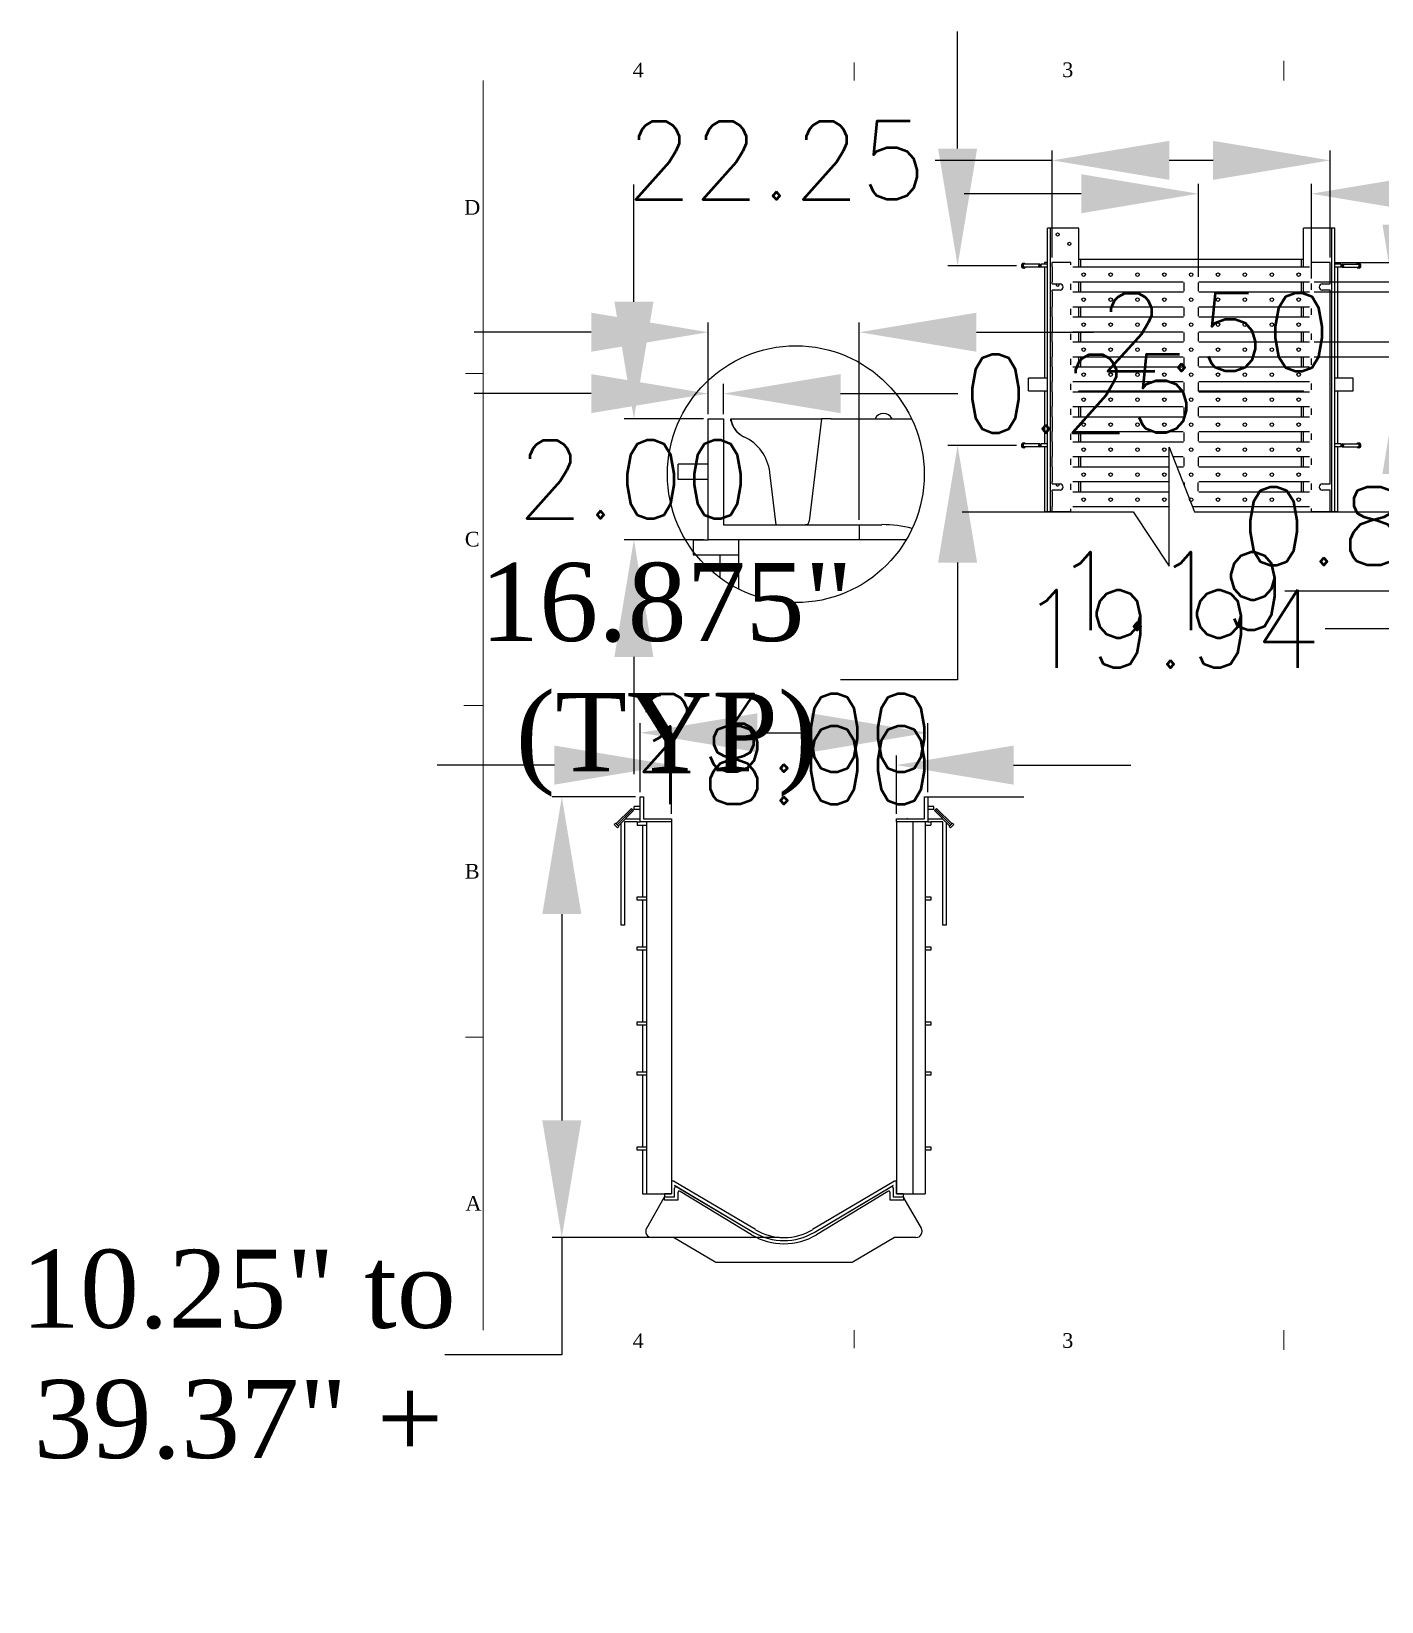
# Paper-space layout 'Layout1' of a CAD drawing. Extents: x -5 to 21.5, y -3 to 17.1.
# Drawn here: x -5.04 to 12.25, y -2.97 to 17.13 of the extents above; entities that cross this region are included whole.
import ezdxf

# ---------------------------------------------------------------- set-up
doc = ezdxf.new("R2010")
doc.units = 0
doc.header["$LTSCALE"] = 0.015748
doc.header["$MEASUREMENT"] = 0
doc.layers.add('Sketch Lines', color=7, linetype='Continuous', lineweight=25)
doc.layers.add('Visible Edges', color=7, linetype='Continuous', lineweight=25)
doc.styles.add('ROMANS', font='romans.shx', dxfattribs={"height": 1.75})
doc.styles.add('TextStyle81', font='BOOKOS.TTF')
doc.dimstyles.new('DEFAULT-ANSI', dxfattribs={"dimtxt": 0.12, "dimasz": 1.5, "dimexe": 0.125, "dimexo": 0.0625, "dimgap": 0.031496, "dimtad": 0, "dimtih": 1, "dimtoh": 1, "dimrnd": 1e-08, "dimzin": 0, "dimdsep": 46, "dimtxsty": 'ROMANS', "dimcen": 0.09, "dimdle": 0.393701, "dimclrd": 47, "dimclre": 47, "dimclrt": 47, "dimadec": 0, "dimazin": 0, "dimtfac": 1, "dimtofl": 0, "dimtmove": 0, "dimatfit": 3, "dimfxl": 0, "dimtolj": 1, "dimtzin": 0, "dimlwd": 25, "dimlwe": 25, "dimarcsym": 0})

# ---------------------------------------------------------------- blocks, each defined once
blk = doc.blocks.new('2dTransBorder1')
at = {"layer": 'Sketch Lines', "color": 7, "linetype": 'Continuous', "lineweight": 18}
for points in [[(13.97, 41.91), (13.97, 42.489)], [(27.94, 42.545), (27.94, 41.91)], [(41.91, 41.91), (41.91, 42.489)], [(1.905, 1.27), (1.905, 41.91)], [(1.905, 32.385), (1.326, 32.385)], [(53.975, 32.385), (54.554, 32.385)], [(1.27, 21.59), (1.905, 21.59)], [(54.61, 21.59), (53.975, 21.59)], [(1.905, 10.795), (1.326, 10.795)], [(53.975, 10.795), (54.554, 10.795)], [(13.97, 1.27), (13.97, 0.691)], [(27.94, 0.635), (27.94, 1.27)], [(41.91, 1.27), (41.91, 0.691)]]:
    blk.add_lwpolyline(points, dxfattribs=at)
blk = doc.blocks.new('*D4')
at = {"color": 47, "lineweight": 25}
for p, q in [((2.698, 7.327), (1.631, 7.327)), ((1.756, 5.827), (1.756, 3.187)), ((4.538, 1.687), (1.631, 1.687)), ((1.756, 1.687), (1.756, 0.187)), ((1.756, 0.187), (0.256, 0.187))]:
    blk.add_line(p, q, dxfattribs=at)
at = {"color": 47}
for points in [[(1.506, 5.827), (2.006, 5.827), (1.756, 7.327)], [(1.506, 3.187), (2.006, 3.187), (1.756, 1.687)]]:
    blk.add_solid(points, dxfattribs=at)
at = {"layer": 'Defpoints', "color": 0}
for p in [(2.761, 7.327), (1.756, 1.687), (4.601, 1.687)]:
    blk.add_point(p, dxfattribs=at)
at = {"color": 47, "insert": (-2.385, 0.187), "char_height": 1, "attachment_point": 5, "style": 'ROMANS'}
blk.add_mtext('\\A1;{\\fTimes New Roman|b0|i0|c0|p0;10.25" to\\P39.37" +}', dxfattribs=at)
blk = doc.blocks.new('*D5')
at = {"color": 47, "lineweight": 25}
for p, q in [((11.657, 14.17), (13.157, 14.17)), ((13.032, 12.67), (13.032, 12.479)), ((12.757, 10.979), (13.157, 10.979)), ((13.032, 10.979), (13.032, 9.479)), ((13.032, 9.479), (11.532, 9.479))]:
    blk.add_line(p, q, dxfattribs=at)
at = {"color": 47}
for points in [[(12.782, 12.67), (13.282, 12.67), (13.032, 14.17)], [(12.782, 12.479), (13.282, 12.479), (13.032, 10.979)]]:
    blk.add_solid(points, dxfattribs=at)
at = {"layer": 'Defpoints', "color": 0}
for p in [(11.595, 14.17), (12.695, 10.979), (13.032, 10.979)]:
    blk.add_point(p, dxfattribs=at)
at = {"color": 47, "insert": (9.549, 9.479), "char_height": 1, "attachment_point": 5, "style": 'ROMANS'}
blk.add_mtext('\\A1;19.94', dxfattribs=at)
blk = doc.blocks.new('*D6')
at = {"color": 47, "lineweight": 25}
for p, q in [((3.161, 7.11), (3.161, 7.86)), ((6.041, 7.11), (6.041, 7.86)), ((1.661, 7.735), (0.161, 7.735)), ((7.541, 7.735), (9.041, 7.735))]:
    blk.add_line(p, q, dxfattribs=at)
at = {"color": 47}
for points in [[(1.661, 7.985), (1.661, 7.485), (3.161, 7.735)], [(7.541, 7.985), (7.541, 7.485), (6.041, 7.735)]]:
    blk.add_solid(points, dxfattribs=at)
at = {"layer": 'Defpoints', "color": 0}
for p in [(6.041, 7.735), (3.161, 7.047), (6.041, 7.047)]:
    blk.add_point(p, dxfattribs=at)
at = {"color": 47, "insert": (4.601, 7.735), "char_height": 1, "attachment_point": 5, "style": 'ROMANS'}
blk.add_mtext('\\A1;18.00', dxfattribs=at)
blk = doc.blocks.new('*D7')
at = {"color": 47, "lineweight": 25}
for p, q in [((2.761, 7.39), (2.761, 8.274)), ((6.441, 7.39), (6.441, 8.274)), ((4.261, 8.149), (4.941, 8.149))]:
    blk.add_line(p, q, dxfattribs=at)
at = {"color": 47}
for points in [[(4.261, 8.399), (4.261, 7.899), (2.761, 8.149)], [(4.941, 8.399), (4.941, 7.899), (6.441, 8.149)]]:
    blk.add_solid(points, dxfattribs=at)
at = {"layer": 'Defpoints', "color": 0}
for p in [(6.441, 8.149), (2.761, 7.327), (6.441, 7.327)]:
    blk.add_point(p, dxfattribs=at)
at = {"color": 47, "insert": (4.601, 8.149), "char_height": 1, "attachment_point": 5, "style": 'ROMANS'}
blk.add_mtext('\\A1;23.00', dxfattribs=at)
blk = doc.blocks.new('*D8')
at = {"color": 47, "lineweight": 25}
for p, q in [((8.035, 14.232), (8.035, 15.602)), ((11.595, 14.232), (11.595, 15.602)), ((8.035, 15.477), (6.535, 15.477)), ((10.095, 15.477), (9.535, 15.477))]:
    blk.add_line(p, q, dxfattribs=at)
at = {"color": 47}
for points in [[(9.535, 15.727), (9.535, 15.227), (8.035, 15.477)], [(10.095, 15.727), (10.095, 15.227), (11.595, 15.477)]]:
    blk.add_solid(points, dxfattribs=at)
at = {"layer": 'Defpoints', "color": 0}
for p in [(8.035, 15.477), (8.035, 14.17), (11.595, 14.17)]:
    blk.add_point(p, dxfattribs=at)
at = {"color": 47, "insert": (4.503, 15.477), "char_height": 1, "attachment_point": 5, "style": 'ROMANS'}
blk.add_mtext('\\A1;22.25', dxfattribs=at)
blk = doc.blocks.new('*D9')
at = {"color": 47, "lineweight": 25}
for p, q in [((9.908, 13.984), (9.908, 15.175)), ((11.355, 13.963), (11.355, 15.175)), ((8.408, 15.05), (6.908, 15.05)), ((12.855, 15.05), (14.355, 15.05))]:
    blk.add_line(p, q, dxfattribs=at)
at = {"color": 47}
for points in [[(8.408, 15.3), (8.408, 14.8), (9.908, 15.05)], [(12.855, 15.3), (12.855, 14.8), (11.355, 15.05)]]:
    blk.add_solid(points, dxfattribs=at)
at = {"layer": 'Defpoints', "color": 0}
for p in [(11.355, 15.05), (9.908, 13.921), (11.355, 13.9)]:
    blk.add_point(p, dxfattribs=at)
at = {"color": 47, "insert": (15.91, 15.05), "char_height": 1, "attachment_point": 5, "style": 'ROMANS'}
blk.add_mtext('\\A1;9.06', dxfattribs=at)
blk = doc.blocks.new('*D10')
at = {"color": 47, "lineweight": 25}
for p, q in [((14.854, 15.424), (14.854, 16.924)), ((11.392, 13.924), (14.979, 13.924)), ((11.392, 13.794), (14.979, 13.794)), ((14.854, 12.294), (14.854, 10.794)), ((14.854, 10.794), (13.354, 10.794))]:
    blk.add_line(p, q, dxfattribs=at)
at = {"color": 47}
for points in [[(14.604, 15.424), (15.104, 15.424), (14.854, 13.924)], [(14.604, 12.294), (15.104, 12.294), (14.854, 13.794)]]:
    blk.add_solid(points, dxfattribs=at)
at = {"layer": 'Defpoints', "color": 0}
for p in [(11.329, 13.924), (11.329, 13.794), (14.854, 13.794)]:
    blk.add_point(p, dxfattribs=at)
at = {"color": 47, "insert": (11.942, 10.794), "char_height": 1, "attachment_point": 5, "style": 'ROMANS'}
blk.add_mtext('\\A1;0.81', dxfattribs=at)
blk = doc.blocks.new('*D11')
at = {"color": 47, "lineweight": 25}
for p, q in [((12.514, 14.654), (12.514, 16.154)), ((11.392, 13.154), (12.639, 13.154)), ((11.392, 12.964), (12.639, 12.964)), ((12.514, 11.464), (12.514, 9.964)), ((12.514, 9.964), (11.014, 9.964))]:
    blk.add_line(p, q, dxfattribs=at)
at = {"color": 47}
for points in [[(12.264, 14.654), (12.764, 14.654), (12.514, 13.154)], [(12.264, 11.464), (12.764, 11.464), (12.514, 12.964)]]:
    blk.add_solid(points, dxfattribs=at)
at = {"layer": 'Defpoints', "color": 0}
for p in [(11.329, 13.154), (11.329, 12.964), (12.514, 12.964)]:
    blk.add_point(p, dxfattribs=at)
at = {"color": 47, "insert": (9.554, 9.964), "char_height": 1, "attachment_point": 5, "style": 'ROMANS'}
blk.add_mtext('\\A1;1.19', dxfattribs=at)
blk = doc.blocks.new('*D12')
at = {"color": 47, "lineweight": 25}
for p, q in [((2.132, 12.491), (0.632, 12.491)), ((3.632, 12.229), (3.632, 12.616)), ((3.825, 12.229), (3.825, 12.616)), ((5.325, 12.491), (6.825, 12.491))]:
    blk.add_line(p, q, dxfattribs=at)
at = {"color": 47}
for points in [[(2.132, 12.741), (2.132, 12.241), (3.632, 12.491)], [(5.325, 12.741), (5.325, 12.241), (3.825, 12.491)]]:
    blk.add_solid(points, dxfattribs=at)
at = {"layer": 'Defpoints', "color": 0}
for p in [(3.825, 12.491), (3.632, 12.167), (3.825, 12.167)]:
    blk.add_point(p, dxfattribs=at)
at = {"color": 47, "insert": (8.381, 12.491), "char_height": 1, "attachment_point": 5, "style": 'ROMANS'}
blk.add_mtext('\\A1;0.25', dxfattribs=at)
blk = doc.blocks.new('*D13')
at = {"color": 47, "lineweight": 25}
for p, q in [((2.132, 13.277), (0.632, 13.277)), ((3.632, 12.229), (3.632, 13.402)), ((5.565, 10.876), (5.565, 13.402)), ((7.065, 13.277), (8.565, 13.277))]:
    blk.add_line(p, q, dxfattribs=at)
at = {"color": 47}
for points in [[(2.132, 13.527), (2.132, 13.027), (3.632, 13.277)], [(7.065, 13.527), (7.065, 13.027), (5.565, 13.277)]]:
    blk.add_solid(points, dxfattribs=at)
at = {"layer": 'Defpoints', "color": 0}
for p in [(5.565, 13.277), (3.632, 12.167), (5.565, 10.813)]:
    blk.add_point(p, dxfattribs=at)
at = {"color": 47, "insert": (10.121, 13.277), "char_height": 1, "attachment_point": 5, "style": 'ROMANS'}
blk.add_mtext('\\A1;2.50', dxfattribs=at)
blk = doc.blocks.new('*D14')
at = {"color": 47, "lineweight": 25}
for p, q in [((2.679, 13.667), (2.679, 15.167)), ((3.57, 12.167), (2.554, 12.167)), ((3.57, 10.62), (2.554, 10.62)), ((2.679, 9.12), (2.679, 7.62))]:
    blk.add_line(p, q, dxfattribs=at)
at = {"color": 47}
for points in [[(2.429, 13.667), (2.929, 13.667), (2.679, 12.167)], [(2.429, 9.12), (2.929, 9.12), (2.679, 10.62)]]:
    blk.add_solid(points, dxfattribs=at)
at = {"layer": 'Defpoints', "color": 0}
for p in [(3.632, 12.167), (2.679, 10.62), (3.632, 10.62)]:
    blk.add_point(p, dxfattribs=at)
at = {"color": 47, "insert": (2.679, 11.393), "char_height": 1, "attachment_point": 5, "style": 'ROMANS'}
blk.add_mtext('\\A1;2.00', dxfattribs=at)
blk = doc.blocks.new('*D15')
at = {"color": 47, "lineweight": 25}
for p, q in [((6.824, 15.628), (6.824, 17.128)), ((7.579, 14.128), (6.699, 14.128)), ((7.579, 11.828), (6.699, 11.828)), ((6.824, 10.328), (6.824, 8.828)), ((6.824, 8.828), (5.324, 8.828))]:
    blk.add_line(p, q, dxfattribs=at)
at = {"color": 47}
for points in [[(6.574, 15.628), (7.074, 15.628), (6.824, 14.128)], [(6.574, 10.328), (7.074, 10.328), (6.824, 11.828)]]:
    blk.add_solid(points, dxfattribs=at)
at = {"layer": 'Defpoints', "color": 0}
for p in [(7.641, 14.128), (6.824, 11.828), (7.641, 11.828)]:
    blk.add_point(p, dxfattribs=at)
at = {"color": 47, "insert": (3.096, 8.828), "char_height": 1, "attachment_point": 5, "style": 'ROMANS'}
blk.add_mtext('\\A1;{\\fTimes New Roman|b0|i0|c0|p0;16.875"\\P(TYP)}', dxfattribs=at)

psp = doc.layouts.get("Layout1")

# ---------------------------------------------------------------- linework, layer by layer
for p, q in [((9.535, 10.282), (9.535, 11.806)), ((9.535, 11.806), (9.856, 10.979)), ((6.884, 10.979), (9.072, 10.979)), ((9.072, 10.979), (9.535, 10.282)), ((9.856, 10.979), (12.695, 10.979)), ((6.441, 7.327), (7.673, 7.327))]:
    psp.add_line(p, q)
psp.add_circle((4.753, 11.459), 1.644)
at = {"layer": 'Visible Edges', "color": 7, "linetype": 'Continuous', "lineweight": 25}
for p, q in [((8.015, 14.608), (7.975, 14.608)), ((7.975, 10.979), (7.975, 14.608)), ((8.375, 14.608), (8.015, 14.608)), ((8.015, 10.979), (8.015, 14.608)), ((8.375, 14.114), (8.375, 14.608)), ((11.615, 14.608), (11.255, 14.608)), ((11.255, 14.114), (11.255, 14.608)), ((11.655, 14.608), (11.615, 14.608)), ((11.615, 10.979), (11.615, 14.608)), ((11.655, 10.979), (11.655, 14.608)), ((7.677, 14.158), (7.663, 14.158)), ((7.677, 14.098), (7.663, 14.098)), ((7.875, 14.148), (7.677, 14.148)), ((7.875, 14.108), (7.677, 14.108)), ((7.895, 14.128), (7.895, 14.148)), ((7.975, 14.148), (7.895, 14.148)), ((7.895, 14.108), (7.895, 14.128)), ((7.975, 14.108), (7.895, 14.108)), ((7.975, 14.168), (7.935, 14.168)), ((7.935, 14.168), (7.935, 14.148)), ((7.935, 14.108), (7.935, 12.688)), ((8.275, 14.17), (8.035, 14.17)), ((8.035, 14.114), (8.035, 14.17)), ((8.035, 14.114), (8.035, 13.924)), ((8.275, 14.14), (8.275, 14.17)), ((8.301, 14.114), (11.329, 14.114)), ((8.4, 14.208), (8.375, 14.208)), ((9.448, 14.208), (8.4, 14.208)), ((8.4, 14.114), (8.4, 14.208)), ((10.181, 14.208), (9.448, 14.208)), ((11.229, 14.208), (10.181, 14.208)), ((11.255, 14.208), (11.229, 14.208)), ((11.229, 14.114), (11.229, 14.208)), ((11.595, 14.17), (11.355, 14.17)), ((11.355, 14.14), (11.355, 14.17)), ((11.595, 14.114), (11.595, 14.17)), ((11.595, 13.924), (11.595, 14.114)), ((11.735, 14.148), (11.655, 14.148)), ((11.735, 14.108), (11.655, 14.108)), ((11.695, 12.688), (11.695, 14.108)), ((11.735, 14.128), (11.735, 14.148)), ((11.735, 14.108), (11.735, 14.128)), ((11.755, 14.148), (11.953, 14.148)), ((11.755, 14.108), (11.953, 14.108)), ((11.967, 14.158), (11.953, 14.158)), ((11.967, 14.098), (11.953, 14.098)), ((8.035, 13.895), (8.035, 13.924)), ((8.035, 13.895), (8.136, 13.895)), ((8.275, 13.82), (8.275, 13.898)), ((8.301, 13.924), (9.714, 13.924)), ((8.375, 13.794), (8.375, 13.924)), ((8.4, 13.794), (8.4, 13.924)), ((9.724, 13.804), (9.724, 13.914)), ((9.905, 13.914), (9.905, 13.804)), ((9.915, 13.924), (11.329, 13.924)), ((11.229, 13.794), (11.229, 13.924)), ((11.255, 13.794), (11.255, 13.924)), ((11.355, 13.82), (11.355, 13.898)), ((11.494, 13.895), (11.595, 13.895)), ((11.595, 13.895), (11.595, 13.924)), ((8.136, 13.815), (8.035, 13.815)), ((8.035, 13.794), (8.035, 13.815)), ((8.035, 13.794), (8.035, 13.604)), ((8.301, 13.794), (9.714, 13.794)), ((9.915, 13.794), (11.329, 13.794)), ((11.595, 13.815), (11.494, 13.815)), ((11.595, 13.794), (11.595, 13.815)), ((11.595, 13.604), (11.595, 13.794)), ((8.035, 13.474), (8.035, 13.604)), ((8.035, 13.474), (8.035, 13.284)), ((8.275, 13.5), (8.275, 13.578)), ((8.301, 13.604), (9.714, 13.604)), ((8.301, 13.474), (9.714, 13.474)), ((8.375, 13.474), (8.375, 13.604)), ((8.4, 13.474), (8.4, 13.604)), ((9.724, 13.484), (9.724, 13.594)), ((9.905, 13.594), (9.905, 13.484)), ((9.915, 13.604), (11.329, 13.604)), ((9.915, 13.474), (11.329, 13.474)), ((11.229, 13.474), (11.229, 13.604)), ((11.255, 13.474), (11.255, 13.604)), ((11.355, 13.5), (11.355, 13.578)), ((11.595, 13.474), (11.595, 13.604)), ((11.595, 13.284), (11.595, 13.474)), ((8.035, 13.154), (8.035, 13.284)), ((8.301, 13.284), (9.714, 13.284)), ((8.375, 13.154), (8.375, 13.284)), ((8.4, 13.154), (8.4, 13.284)), ((9.724, 13.164), (9.724, 13.274)), ((9.905, 13.274), (9.905, 13.164)), ((9.915, 13.284), (11.329, 13.284)), ((11.229, 13.154), (11.229, 13.284)), ((11.255, 13.154), (11.255, 13.284)), ((11.595, 13.154), (11.595, 13.284)), ((8.035, 13.154), (8.035, 12.964)), ((8.275, 13.18), (8.275, 13.258)), ((8.301, 13.154), (9.714, 13.154)), ((9.915, 13.154), (11.329, 13.154)), ((11.355, 13.18), (11.355, 13.258)), ((11.595, 12.964), (11.595, 13.154)), ((8.035, 12.834), (8.035, 12.964)), ((8.275, 12.86), (8.275, 12.938)), ((8.301, 12.964), (9.714, 12.964)), ((8.375, 12.834), (8.375, 12.964)), ((8.4, 12.834), (8.4, 12.964)), ((9.724, 12.844), (9.724, 12.954)), ((9.905, 12.954), (9.905, 12.844)), ((9.915, 12.964), (11.329, 12.964)), ((11.229, 12.834), (11.229, 12.964)), ((11.255, 12.834), (11.255, 12.964)), ((11.355, 12.86), (11.355, 12.938)), ((11.595, 12.834), (11.595, 12.964)), ((7.975, 12.688), (7.731, 12.688)), ((7.731, 12.528), (7.731, 12.688)), ((8.035, 12.834), (8.035, 12.644)), ((8.301, 12.834), (9.714, 12.834)), ((9.915, 12.834), (11.329, 12.834)), ((11.595, 12.644), (11.595, 12.834)), ((11.891, 12.688), (11.655, 12.688)), ((11.891, 12.528), (11.891, 12.688)), ((7.731, 12.528), (7.975, 12.528)), ((7.935, 12.528), (7.935, 11.848)), ((8.035, 12.514), (8.035, 12.644)), ((8.035, 12.514), (8.035, 12.324)), ((8.275, 12.54), (8.275, 12.618)), ((8.301, 12.644), (9.714, 12.644)), ((8.301, 12.514), (9.714, 12.514)), ((8.375, 12.528), (9.724, 12.528)), ((8.375, 12.514), (8.375, 12.528)), ((8.4, 12.514), (8.4, 12.528)), ((9.724, 12.524), (9.724, 12.634)), ((9.905, 12.634), (9.905, 12.524)), ((9.905, 12.528), (11.255, 12.528)), ((9.915, 12.644), (11.329, 12.644)), ((9.915, 12.514), (11.329, 12.514)), ((11.229, 12.514), (11.229, 12.528)), ((11.255, 12.514), (11.255, 12.528)), ((11.355, 12.54), (11.355, 12.618)), ((11.595, 12.514), (11.595, 12.644)), ((11.595, 12.324), (11.595, 12.514)), ((11.655, 12.528), (11.891, 12.528)), ((11.695, 11.848), (11.695, 12.528)), ((8.035, 12.194), (8.035, 12.324)), ((8.275, 12.22), (8.275, 12.298)), ((8.301, 12.324), (9.714, 12.324)), ((8.375, 12.194), (8.375, 12.324)), ((8.4, 12.194), (8.4, 12.324)), ((9.724, 12.204), (9.724, 12.314)), ((9.905, 12.314), (9.905, 12.204)), ((9.915, 12.324), (11.329, 12.324)), ((11.229, 12.194), (11.229, 12.324)), ((11.255, 12.194), (11.255, 12.324)), ((11.355, 12.22), (11.355, 12.298)), ((11.595, 12.194), (11.595, 12.324)), ((3.632, 10.62), (3.632, 12.167)), ((3.632, 12.167), (3.825, 12.167)), ((3.825, 12.167), (3.825, 10.813)), ((3.922, 12.143), (3.922, 12.167)), ((3.922, 12.167), (5.082, 12.167)), ((5.082, 12.167), (4.925, 10.856)), ((5.207, 12.167), (6.237, 12.167)), ((8.035, 12.194), (8.035, 12.004)), ((8.301, 12.194), (9.714, 12.194)), ((9.915, 12.194), (11.329, 12.194)), ((11.595, 12.004), (11.595, 12.194)), ((8.035, 11.874), (8.035, 12.004)), ((8.035, 11.874), (8.035, 11.684)), ((8.275, 11.9), (8.275, 11.978)), ((8.301, 12.004), (9.714, 12.004)), ((8.301, 11.874), (9.714, 11.874)), ((8.375, 11.874), (8.375, 12.004)), ((8.4, 11.874), (8.4, 12.004)), ((9.724, 11.884), (9.724, 11.994)), ((9.905, 11.994), (9.905, 11.884)), ((9.915, 12.004), (11.329, 12.004)), ((9.915, 11.874), (11.329, 11.874)), ((11.229, 11.874), (11.229, 12.004)), ((11.255, 11.874), (11.255, 12.004)), ((11.355, 11.9), (11.355, 11.978)), ((11.595, 11.874), (11.595, 12.004)), ((11.595, 11.684), (11.595, 11.874)), ((7.677, 11.858), (7.663, 11.858)), ((7.677, 11.798), (7.663, 11.798)), ((7.875, 11.848), (7.677, 11.848)), ((7.875, 11.808), (7.677, 11.808)), ((7.895, 11.828), (7.895, 11.848)), ((7.975, 11.848), (7.895, 11.848)), ((7.895, 11.808), (7.895, 11.828)), ((7.975, 11.808), (7.895, 11.808)), ((7.935, 11.808), (7.935, 10.979)), ((8.035, 11.554), (8.035, 11.684)), ((8.301, 11.684), (9.535, 11.684)), ((8.375, 11.554), (8.375, 11.684)), ((8.4, 11.554), (8.4, 11.684)), ((9.583, 11.684), (9.714, 11.684)), ((9.724, 11.564), (9.724, 11.674)), ((9.905, 11.674), (9.905, 11.564)), ((9.915, 11.684), (11.329, 11.684)), ((11.229, 11.554), (11.229, 11.684)), ((11.255, 11.554), (11.255, 11.684)), ((11.595, 11.554), (11.595, 11.684)), ((11.735, 11.848), (11.655, 11.848)), ((11.735, 11.808), (11.655, 11.808)), ((11.695, 10.979), (11.695, 11.808)), ((11.735, 11.828), (11.735, 11.848)), ((11.735, 11.808), (11.735, 11.828)), ((11.755, 11.848), (11.953, 11.848)), ((11.755, 11.808), (11.953, 11.808)), ((11.967, 11.858), (11.953, 11.858)), ((11.967, 11.798), (11.953, 11.798)), ((3.632, 11.587), (3.245, 11.587)), ((3.245, 11.393), (3.245, 11.587)), ((4.502, 10.813), (4.42, 11.483)), ((8.035, 11.554), (8.035, 11.364)), ((8.275, 11.58), (8.275, 11.658)), ((8.301, 11.554), (9.535, 11.554)), ((9.633, 11.554), (9.714, 11.554)), ((9.915, 11.554), (11.329, 11.554)), ((11.355, 11.58), (11.355, 11.658)), ((11.595, 11.364), (11.595, 11.554)), ((3.632, 11.393), (3.245, 11.393)), ((8.035, 11.335), (8.035, 11.364)), ((8.035, 11.335), (8.136, 11.335)), ((8.275, 11.26), (8.275, 11.338)), ((8.301, 11.364), (9.535, 11.364)), ((8.375, 11.234), (8.375, 11.364)), ((8.4, 11.234), (8.4, 11.364)), ((9.706, 11.364), (9.714, 11.364)), ((9.724, 11.354), (9.724, 11.318)), ((9.905, 11.244), (9.905, 11.354)), ((9.915, 11.364), (11.329, 11.364)), ((11.229, 11.234), (11.229, 11.364)), ((11.255, 11.234), (11.255, 11.364)), ((11.355, 11.26), (11.355, 11.338)), ((11.494, 11.335), (11.595, 11.335)), ((11.595, 11.335), (11.595, 11.364)), ((8.136, 11.255), (8.035, 11.255)), ((8.035, 11.234), (8.035, 11.255)), ((8.035, 11.234), (8.035, 11.044)), ((8.301, 11.234), (9.535, 11.234)), ((9.915, 11.234), (11.329, 11.234)), ((11.595, 11.255), (11.494, 11.255)), ((11.595, 11.234), (11.595, 11.255)), ((11.595, 11.044), (11.595, 11.234)), ((8.275, 10.979), (7.935, 10.979)), ((7.935, 10.979), (8.275, 10.979)), ((8.035, 10.979), (8.035, 11.044)), ((8.275, 10.979), (8.275, 11.018)), ((8.301, 11.044), (9.535, 11.044)), ((9.83, 11.044), (11.329, 11.044)), ((11.355, 10.979), (11.355, 11.018)), ((11.695, 10.979), (11.355, 10.979)), ((11.695, 10.979), (11.355, 10.979)), ((11.595, 10.979), (11.595, 11.044)), ((3.825, 10.813), (5.565, 10.813)), ((5.565, 10.813), (5.855, 10.813)), ((5.565, 10.813), (5.565, 10.62)), ((3.439, 10.62), (3.632, 10.62)), ((3.439, 10.62), (3.439, 10.427)), ((5.565, 10.62), (3.632, 10.62)), ((5.565, 10.62), (4.019, 10.62)), ((4.019, 10.62), (4.019, 9.988)), ((6.167, 10.62), (5.565, 10.62)), ((3.439, 10.427), (4.019, 10.427)), ((3.779, 10.427), (3.779, 10.135)), ((2.761, 7.327), (2.801, 7.327)), ((2.761, 7.007), (2.761, 7.327)), ((2.801, 7.327), (2.801, 7.047)), ((6.381, 7.327), (6.381, 7.327)), ((6.401, 7.327), (6.441, 7.327)), ((6.401, 7.047), (6.401, 7.327)), ((6.441, 7.327), (6.441, 7.007)), ((2.647, 7.181), (2.449, 6.983)), ((2.661, 7.167), (2.463, 6.969)), ((2.675, 7.153), (2.477, 6.955)), ((2.569, 7.047), (2.761, 7.047)), ((2.647, 7.181), (2.661, 7.167)), ((2.661, 7.167), (2.675, 7.153)), ((2.681, 7.167), (2.681, 7.207)), ((2.761, 7.207), (2.681, 7.207)), ((2.761, 7.167), (2.681, 7.167)), ((2.801, 7.047), (3.161, 7.047)), ((3.161, 7.047), (3.161, 7.007)), ((6.041, 7.047), (6.401, 7.047)), ((6.041, 7.007), (6.041, 7.047)), ((6.521, 7.207), (6.441, 7.207)), ((6.521, 7.167), (6.441, 7.167)), ((6.441, 7.047), (6.633, 7.047)), ((6.521, 7.167), (6.521, 7.207)), ((6.541, 7.167), (6.527, 7.153)), ((6.725, 6.955), (6.527, 7.153)), ((6.555, 7.181), (6.541, 7.167)), ((6.541, 7.167), (6.739, 6.969)), ((6.753, 6.983), (6.555, 7.181)), ((2.442, 6.99), (2.427, 6.976)), ((2.47, 6.934), (2.427, 6.976)), ((2.442, 6.99), (2.484, 6.948)), ((2.484, 6.948), (2.47, 6.934)), ((2.517, 5.687), (2.517, 6.996)), ((2.721, 7.007), (2.557, 7.007)), ((2.557, 7.007), (2.557, 5.687)), ((2.721, 7.007), (2.721, 6.967)), ((2.721, 7.007), (2.761, 7.007)), ((2.721, 6.967), (2.841, 6.967)), ((3.161, 7.007), (2.761, 7.007)), ((2.791, 6.967), (2.791, 6.047)), ((3.161, 7.007), (2.841, 7.007)), ((2.841, 7.007), (2.841, 2.247)), ((3.161, 7.007), (3.161, 2.247)), ((6.25, 7.007), (6.041, 7.007)), ((6.25, 7.007), (6.041, 7.007)), ((6.041, 7.007), (6.041, 2.247)), ((6.41, 7.007), (6.25, 7.007)), ((6.25, 7.007), (6.25, 2.247)), ((6.441, 7.007), (6.41, 7.007)), ((6.41, 7.007), (6.41, 2.247)), ((6.41, 6.967), (6.481, 6.967)), ((6.441, 7.007), (6.481, 7.007)), ((6.637, 7.007), (6.481, 7.007)), ((6.481, 7.007), (6.481, 6.967)), ((6.637, 5.687), (6.637, 7.007)), ((6.677, 7.002), (6.677, 5.687)), ((6.76, 6.99), (6.718, 6.948)), ((6.732, 6.934), (6.718, 6.948)), ((6.732, 6.934), (6.774, 6.976)), ((6.774, 6.976), (6.76, 6.99)), ((2.721, 6.047), (2.841, 6.047)), ((2.721, 6.007), (2.721, 6.047)), ((6.41, 6.047), (6.481, 6.047)), ((6.481, 6.047), (6.481, 6.007)), ((2.841, 6.007), (2.721, 6.007)), ((2.791, 6.007), (2.791, 5.407)), ((6.481, 6.007), (6.41, 6.007)), ((2.557, 5.687), (2.517, 5.687)), ((6.677, 5.687), (6.637, 5.687)), ((2.721, 5.407), (2.841, 5.407)), ((2.721, 5.367), (2.721, 5.407)), ((2.841, 5.367), (2.721, 5.367)), ((2.791, 5.367), (2.791, 4.447)), ((6.41, 5.407), (6.481, 5.407)), ((6.481, 5.367), (6.41, 5.367)), ((6.481, 5.407), (6.481, 5.367)), ((2.721, 4.447), (2.841, 4.447)), ((2.721, 4.407), (2.721, 4.447)), ((6.41, 4.447), (6.481, 4.447)), ((6.481, 4.447), (6.481, 4.407)), ((2.841, 4.407), (2.721, 4.407)), ((2.791, 4.407), (2.791, 3.807)), ((6.481, 4.407), (6.41, 4.407)), ((2.721, 3.807), (2.841, 3.807)), ((2.721, 3.767), (2.721, 3.807)), ((2.841, 3.767), (2.721, 3.767)), ((2.791, 3.767), (2.791, 2.847)), ((6.41, 3.807), (6.481, 3.807)), ((6.481, 3.767), (6.41, 3.767)), ((6.481, 3.807), (6.481, 3.767)), ((2.721, 2.847), (2.841, 2.847)), ((2.721, 2.807), (2.721, 2.847)), ((6.41, 2.847), (6.481, 2.847)), ((6.481, 2.847), (6.481, 2.807)), ((2.841, 2.807), (2.721, 2.807)), ((2.791, 2.807), (2.791, 2.247)), ((6.481, 2.807), (6.41, 2.807)), ((2.791, 2.247), (2.841, 2.247)), ((2.841, 2.247), (3.161, 2.247)), ((3.071, 2.247), (3.071, 2.207)), ((3.161, 2.247), (3.071, 2.247)), ((3.161, 2.407), (3.161, 2.247)), ((3.186, 2.407), (3.161, 2.407)), ((4.234, 1.788), (3.186, 2.407)), ((3.201, 2.352), (3.201, 2.352)), ((3.201, 2.352), (4.214, 1.753)), ((3.231, 2.334), (3.201, 2.352)), ((3.201, 2.207), (3.201, 2.317)), ((3.231, 2.334), (4.214, 1.753)), ((3.241, 2.261), (3.241, 2.167)), ((4.186, 1.723), (3.271, 2.278)), ((6.015, 2.407), (4.967, 1.788)), ((4.988, 1.753), (6.001, 2.352)), ((4.988, 1.753), (5.971, 2.334)), ((5.93, 2.278), (5.016, 1.723)), ((5.961, 2.167), (5.961, 2.261)), ((6.001, 2.352), (5.971, 2.334)), ((6.001, 2.352), (6.001, 2.352)), ((6.001, 2.317), (6.001, 2.207)), ((6.041, 2.407), (6.015, 2.407)), ((6.041, 2.247), (6.041, 2.407)), ((6.13, 2.247), (6.041, 2.247)), ((6.041, 2.247), (6.25, 2.247)), ((6.13, 2.207), (6.13, 2.247)), ((6.25, 2.247), (6.41, 2.247)), ((2.843, 1.808), (3.071, 2.207)), ((3.071, 2.207), (3.201, 2.207)), ((3.071, 2.167), (3.071, 2.207)), ((3.241, 2.167), (3.071, 2.167)), ((6.13, 2.167), (5.961, 2.167)), ((6.001, 2.207), (6.13, 2.207)), ((6.13, 2.207), (6.13, 2.167)), ((6.13, 2.194), (6.359, 1.808)), ((3.186, 1.687), (2.911, 1.687)), ((3.727, 1.367), (3.186, 1.687)), ((6.015, 1.687), (5.474, 1.367)), ((6.29, 1.687), (6.015, 1.687)), ((5.474, 1.367), (3.727, 1.367))]:
    psp.add_line(p, q, dxfattribs=at)
for points in [[(8.275, 14.14), (8.275, 14.138)], [(11.329, 14.114), (11.331, 14.114)], [(8.301, 13.924), (8.299, 13.924)], [(9.724, 13.914), (9.724, 13.915)], [(9.915, 13.924), (9.915, 13.924)], [(11.355, 13.898), (11.355, 13.9)], [(8.275, 13.82), (8.275, 13.818)], [(9.714, 13.794), (9.715, 13.794)], [(9.905, 13.804), (9.905, 13.804)], [(11.329, 13.794), (11.331, 13.794)], [(8.275, 13.5), (8.275, 13.498)], [(8.301, 13.604), (8.299, 13.604)], [(9.714, 13.474), (9.715, 13.474)], [(9.724, 13.594), (9.724, 13.595)], [(9.905, 13.484), (9.905, 13.484)], [(9.915, 13.604), (9.915, 13.604)], [(11.329, 13.474), (11.331, 13.474)], [(11.355, 13.578), (11.355, 13.58)], [(8.301, 13.284), (8.299, 13.284)], [(9.724, 13.274), (9.724, 13.275)], [(9.915, 13.284), (9.915, 13.284)], [(8.275, 13.18), (8.275, 13.178)], [(9.714, 13.154), (9.715, 13.154)], [(9.905, 13.164), (9.905, 13.164)], [(11.329, 13.154), (11.331, 13.154)], [(11.355, 13.258), (11.355, 13.26)], [(8.301, 12.964), (8.299, 12.964)], [(9.724, 12.954), (9.724, 12.955)], [(9.915, 12.964), (9.915, 12.964)], [(11.355, 12.938), (11.355, 12.94)], [(8.275, 12.86), (8.275, 12.858)], [(9.714, 12.834), (9.715, 12.834)], [(9.905, 12.844), (9.905, 12.844)], [(11.329, 12.834), (11.331, 12.834)], [(8.275, 12.54), (8.275, 12.538)], [(8.301, 12.644), (8.299, 12.644)], [(9.714, 12.514), (9.715, 12.514)], [(9.724, 12.634), (9.724, 12.635)], [(9.905, 12.524), (9.905, 12.524)], [(9.915, 12.644), (9.915, 12.644)], [(11.329, 12.514), (11.331, 12.514)], [(11.355, 12.618), (11.355, 12.62)], [(8.301, 12.324), (8.299, 12.324)], [(9.724, 12.314), (9.724, 12.315)], [(9.915, 12.324), (9.915, 12.324)], [(11.355, 12.298), (11.355, 12.3)], [(3.922, 12.143), (3.925, 12.132), (3.928, 12.12), (3.931, 12.109), (3.935, 12.099), (3.94, 12.088), (3.945, 12.077), (3.95, 12.067), (3.956, 12.057), (3.962, 12.047), (3.968, 12.038), (3.975, 12.029), (3.982, 12.02), (3.989, 12.011), (3.996, 12.003), (4.004, 11.996), (4.012, 11.988), (4.02, 11.981), (4.029, 11.974), (4.038, 11.967), (4.048, 11.961), (4.057, 11.955), (4.067, 11.949), (4.078, 11.944), (4.088, 11.939)], [(5.207, 12.167), (5.199, 12.167), (5.191, 12.167), (5.183, 12.167), (5.175, 12.167), (5.167, 12.167), (5.159, 12.167), (5.152, 12.167), (5.145, 12.167), (5.138, 12.167), (5.131, 12.167), (5.125, 12.167), (5.119, 12.167), (5.113, 12.167), (5.108, 12.167), (5.103, 12.167), (5.099, 12.167), (5.095, 12.167), (5.092, 12.167), (5.089, 12.167), (5.086, 12.167), (5.085, 12.167), (5.083, 12.167), (5.082, 12.167), (5.082, 12.167)], [(8.275, 12.22), (8.275, 12.218)], [(9.714, 12.194), (9.715, 12.194)], [(9.905, 12.204), (9.905, 12.204)], [(11.329, 12.194), (11.331, 12.194)], [(8.275, 11.9), (8.275, 11.898)], [(8.301, 12.004), (8.299, 12.004)], [(9.714, 11.874), (9.715, 11.874)], [(9.724, 11.994), (9.724, 11.995)], [(9.905, 11.884), (9.905, 11.884)], [(9.915, 12.004), (9.915, 12.004)], [(11.329, 11.874), (11.331, 11.874)], [(11.355, 11.978), (11.355, 11.98)], [(8.301, 11.684), (8.299, 11.684)], [(9.724, 11.674), (9.724, 11.675)], [(9.915, 11.684), (9.915, 11.684)], [(11.355, 11.658), (11.355, 11.66)], [(8.275, 11.58), (8.275, 11.578)], [(9.714, 11.554), (9.715, 11.554)], [(9.905, 11.564), (9.905, 11.564)], [(11.329, 11.554), (11.331, 11.554)], [(8.275, 11.26), (8.275, 11.258)], [(8.301, 11.364), (8.299, 11.364)], [(9.724, 11.354), (9.724, 11.355)], [(9.915, 11.364), (9.915, 11.364)], [(11.355, 11.338), (11.355, 11.34)], [(9.905, 11.244), (9.905, 11.244)], [(11.329, 11.234), (11.331, 11.234)], [(8.301, 11.044), (8.299, 11.044)], [(11.355, 11.018), (11.355, 11.02)]]:
    psp.add_lwpolyline(points, dxfattribs=at)
for centre, radius in [((8.105, 14.528), 0.02), ((8.255, 14.408), 0.02), ((8.439, 14.014), 0.0225), ((8.783, 14.014), 0.0225), ((9.127, 14.014), 0.0225), ((9.471, 14.014), 0.0225), ((9.815, 14.014), 0.0225), ((10.159, 14.014), 0.0225), ((10.503, 14.014), 0.0225), ((10.847, 14.014), 0.0225), ((11.191, 14.014), 0.0225), ((8.439, 13.694), 0.0225), ((8.783, 13.694), 0.0225), ((9.127, 13.694), 0.0225), ((9.471, 13.694), 0.0225), ((9.815, 13.694), 0.0225), ((10.159, 13.694), 0.0225), ((10.503, 13.694), 0.0225), ((10.847, 13.694), 0.0225), ((11.191, 13.694), 0.0225), ((8.439, 13.374), 0.0225), ((8.783, 13.374), 0.0225), ((9.127, 13.374), 0.0225), ((9.471, 13.374), 0.0225), ((9.815, 13.374), 0.0225), ((10.159, 13.374), 0.0225), ((10.503, 13.374), 0.0225), ((10.847, 13.374), 0.0225), ((11.191, 13.374), 0.0225), ((8.439, 13.054), 0.0225), ((8.783, 13.054), 0.0225), ((9.127, 13.054), 0.0225), ((9.471, 13.054), 0.0225), ((9.815, 13.054), 0.0225), ((10.159, 13.054), 0.0225), ((10.503, 13.054), 0.0225), ((10.847, 13.054), 0.0225), ((11.191, 13.054), 0.0225), ((8.439, 12.734), 0.0225), ((8.783, 12.734), 0.0225), ((9.127, 12.734), 0.0225), ((9.471, 12.734), 0.0225), ((9.815, 12.734), 0.0225), ((10.159, 12.734), 0.0225), ((10.503, 12.734), 0.0225), ((10.847, 12.734), 0.0225), ((11.191, 12.734), 0.0225), ((8.439, 12.414), 0.0225), ((8.783, 12.414), 0.0225), ((9.127, 12.414), 0.0225), ((9.471, 12.414), 0.0225), ((9.815, 12.414), 0.0225), ((10.159, 12.414), 0.0225), ((10.503, 12.414), 0.0225), ((10.847, 12.414), 0.0225), ((11.191, 12.414), 0.0225), ((8.439, 12.094), 0.0225), ((8.783, 12.094), 0.0225), ((9.127, 12.094), 0.0225), ((9.471, 12.094), 0.0225), ((9.815, 12.094), 0.0225), ((10.159, 12.094), 0.0225), ((10.503, 12.094), 0.0225), ((10.847, 12.094), 0.0225), ((11.191, 12.094), 0.0225), ((8.439, 11.774), 0.0225), ((8.783, 11.774), 0.0225), ((9.127, 11.774), 0.0225), ((9.471, 11.774), 0.0225), ((9.815, 11.774), 0.0225), ((10.159, 11.774), 0.0225), ((10.503, 11.774), 0.0225), ((10.847, 11.774), 0.0225), ((11.191, 11.774), 0.0225), ((8.439, 11.454), 0.0225), ((8.783, 11.454), 0.0225), ((9.127, 11.454), 0.0225), ((9.471, 11.454), 0.0225), ((9.815, 11.454), 0.0225), ((10.159, 11.454), 0.0225), ((10.503, 11.454), 0.0225), ((10.847, 11.454), 0.0225), ((11.191, 11.454), 0.0225), ((8.439, 11.134), 0.0225), ((8.783, 11.134), 0.0225), ((9.127, 11.134), 0.0225), ((9.471, 11.134), 0.0225), ((9.815, 11.134), 0.0225), ((10.159, 11.134), 0.0225), ((10.503, 11.134), 0.0225), ((10.847, 11.134), 0.0225), ((11.191, 11.134), 0.0225)]:
    psp.add_circle(centre, radius, dxfattribs=at)
for centre, radius, start, end in [((8.105, 13.888), 0.02, 161.3371, 180), ((8.105, 13.888), 0.02, 180, 18.6629), ((8.136, 13.855), 0.04, 270, 90), ((11.494, 13.855), 0.04, 90, 270), ((4.21, 12.202), 0.29, 186.9995, 245.1379), ((5.876, 12.117), 0.12, 24.7939, 155.2061), ((3.844, 11.413), 0.58, 7, 65.1379), ((8.105, 11.328), 0.02, 161.3371, 180), ((8.105, 11.328), 0.02, 180, 18.6629), ((8.136, 11.295), 0.04, 270, 90), ((11.494, 11.295), 0.04, 90, 270), ((4.877, 10.862), 0.0483, 270, 353.1572), ((5.855, 9.267), 1.547, 75.4719, 89.9994), ((6.183, 7.057), 0.01, 186.8428, 270), ((3.221, 2.317), 0.02, 59.4016, 180), ((3.261, 2.261), 0.02, 58.7533, 180), ((5.941, 2.261), 0.02, 0, 121.2467), ((5.981, 2.317), 0.02, 0, 120.5984), ((2.911, 1.767), 0.08, 149.3994, 270), ((4.601, 2.407), 0.8, 238.7533, 301.2467), ((4.601, 2.407), 0.76, 239.4016, 300.5984), ((4.601, 2.407), 0.76, 239.3994, 239.4016), ((4.601, 2.407), 0.72, 239.3994, 300.6006), ((4.601, 2.407), 0.76, 300.5984, 300.6006), ((6.29, 1.767), 0.08, 270, 30.6006)]:
    psp.add_arc(centre, radius, start, end, dxfattribs=at)
for centre, major_axis, ratio, start_param, end_param in [((7.663, 14.128), (0, 0.03), 0.707107, 0, 1.570796), ((7.663, 14.128), (0, -0.03), 0.707107, 4.712389, 6.283185), ((7.677, 14.128), (0, 0.03), 0.707107, 5.442117, 7.853982), ((7.677, 14.128), (0, -0.03), 0.707107, 4.712389, 7.124254), ((7.677, 14.128), (0, 0.02), 0.707107, 0, 3.141593), ((7.677, 14.128), (0, 0.02), 0.707107, 0, 3.141593), ((7.875, 14.128), (0, -0.02), 0.707107, 3.141593, 6.283185), ((7.875, 14.128), (0, -0.02), 0.5, 3.141593, 6.283185), ((7.875, 14.128), (0, -0.02), 0.5, 0, 3.141593), ((7.875, 14.128), (0, 0.02), 0.707107, 3.141593, 6.283185), ((11.755, 14.128), (0, 0.02), 0.707107, 0, 3.141593), ((11.755, 14.128), (0, -0.02), 0.5, 3.141593, 6.283185), ((11.755, 14.128), (0, -0.02), 0.5, 0, 3.141593), ((11.755, 14.128), (0, -0.02), 0.707107, 0, 3.141593), ((11.953, 14.128), (0, 0.03), 0.707107, 4.712389, 7.124254), ((11.953, 14.128), (0, -0.03), 0.707107, 5.442117, 7.853982), ((11.953, 14.128), (0, 0.02), 0.707107, 3.141593, 6.283185), ((11.967, 14.128), (0, 0.03), 0.707107, 4.712389, 6.283185), ((11.967, 14.128), (0, -0.03), 0.707107, 0, 1.570796), ((7.677, 11.828), (0, 0.03), 0.707107, 5.442117, 7.853982), ((11.953, 11.828), (0, 0.03), 0.707107, 4.712389, 7.124254), ((7.663, 11.828), (0, 0.03), 0.707107, 0, 1.570796), ((7.663, 11.828), (0, -0.03), 0.707107, 4.712389, 6.283185), ((7.677, 11.828), (0, -0.03), 0.707107, 4.712389, 7.124254), ((7.677, 11.828), (0, 0.02), 0.707107, 0, 3.141593), ((7.875, 11.828), (0, -0.02), 0.707107, 3.141593, 6.283185), ((7.875, 11.828), (0, -0.02), 0.5, 3.141593, 6.283185), ((7.875, 11.828), (0, -0.02), 0.5, 0, 3.141593), ((7.875, 11.828), (0, 0.02), 0.707107, 3.141593, 6.283185), ((11.755, 11.828), (0, 0.02), 0.707107, 0, 3.141593), ((11.755, 11.828), (0, -0.02), 0.5, 3.141593, 6.283185), ((11.755, 11.828), (0, -0.02), 0.5, 0, 3.141593), ((11.755, 11.828), (0, -0.02), 0.707107, 0, 3.141593), ((11.953, 11.828), (0, -0.03), 0.707107, 5.442117, 7.853982), ((11.953, 11.828), (0, 0.02), 0.707107, 3.141593, 6.283185), ((11.967, 11.828), (0, 0.03), 0.707107, 4.712389, 6.283185), ((11.967, 11.828), (0, -0.03), 0.707107, 0, 1.570796)]:
    psp.add_ellipse(centre, major_axis=major_axis, ratio=ratio, start_param=start_param, end_param=end_param, dxfattribs=at)

# ---------------------------------------------------------------- block references
at = {"layer": 'Sketch Lines', "xscale": 0.3937007874015748, "yscale": 0.3937007874015748, "zscale": 0.3937007874015748}
psp.add_blockref('2dTransBorder1', (0, 0), dxfattribs=at)

# ---------------------------------------------------------------- texts
at = {"layer": 'Sketch Lines', "color": 7, "linetype": 'Continuous', "lineweight": 50, "char_height": 0.188, "attachment_point": 7, "style": 'TextStyle81'}
for s, insert in [('4', (2.664, 16.54)), ('3', (8.164, 16.54)), ('D', (0.506, 14.781)), ('C', (0.514, 10.531)), ('B', (0.514, 6.281)), ('A', (0.522, 2.031)), ('4', (2.664, 0.272)), ('3', (8.164, 0.272))]:
    psp.add_mtext(s, dxfattribs=dict(at, insert=insert))

# ---------------------------------------------------------------- dimensions: what is measured, and where the dimension line sits
for base, p1, p2, text, picture, middle in [((6.824, 11.828), (7.641, 14.128), (7.641, 11.828), '{\\fTimes New Roman|b0|i0|c0|p0;16.875"\\P(TYP)}', '*D15', (3.096, 8.828)), ((12.514, 12.964), (11.329, 13.154), (11.329, 12.964), '1.19', '*D11', (9.554, 9.964)), ((2.679, 10.62), (3.632, 12.167), (3.632, 10.62), '2.00', '*D14', (2.679, 11.393)), ((13.032, 10.979), (11.595, 14.17), (12.695, 10.979), '19.94', '*D5', (9.549, 9.479)), ((1.756, 1.687), (2.761, 7.327), (4.601, 1.687), '{\\fTimes New Roman|b0|i0|c0|p0;10.25" to\\P39.37" +}', '*D4', (-2.385, 0.187))]:
    dim = psp.add_linear_dim(base=base, p1=p1, p2=p2, angle=90, text=text, dimstyle='DEFAULT-ANSI')
    dim.commit()
    dim.dimension.update_dxf_attribs({"geometry": picture, "text_midpoint": middle})
dim = psp.add_linear_dim(base=(14.854, 13.794), p1=(11.329, 13.924), p2=(11.329, 13.794), angle=90, text='0.81', dimstyle='DEFAULT-ANSI')
dim.commit()
dim.dimension.update_dxf_attribs({"geometry": '*D10', "text_midpoint": (11.942, 10.794), "dimtype": 160})
for base, p1, p2, text, picture, middle in [((8.035, 15.477), (11.595, 14.17), (8.035, 14.17), '22.25', '*D8', (4.503, 15.477)), ((11.355, 15.05), (9.908, 13.921), (11.355, 13.9), '9.06', '*D9', (15.91, 15.05)), ((5.565, 13.277), (3.632, 12.167), (5.565, 10.813), '2.50', '*D13', (10.121, 13.277)), ((3.825, 12.491), (3.632, 12.167), (3.825, 12.167), '0.25', '*D12', (8.381, 12.491))]:
    dim = psp.add_linear_dim(base=base, p1=p1, p2=p2, text=text, dimstyle='DEFAULT-ANSI')
    dim.commit()
    dim.dimension.update_dxf_attribs({"geometry": picture, "text_midpoint": middle})
for base, p1, p2, text, picture, middle in [((6.441, 8.149), (2.761, 7.327), (6.441, 7.327), '23.00', '*D7', (4.601, 8.149)), ((6.041, 7.735), (3.161, 7.047), (6.041, 7.047), '18.00', '*D6', (4.601, 7.735))]:
    dim = psp.add_linear_dim(base=base, p1=p1, p2=p2, text=text, dimstyle='DEFAULT-ANSI')
    dim.commit()
    dim.dimension.update_dxf_attribs({"geometry": picture, "text_midpoint": middle, "dimtype": 160})

doc.saveas('drawing.dxf')
